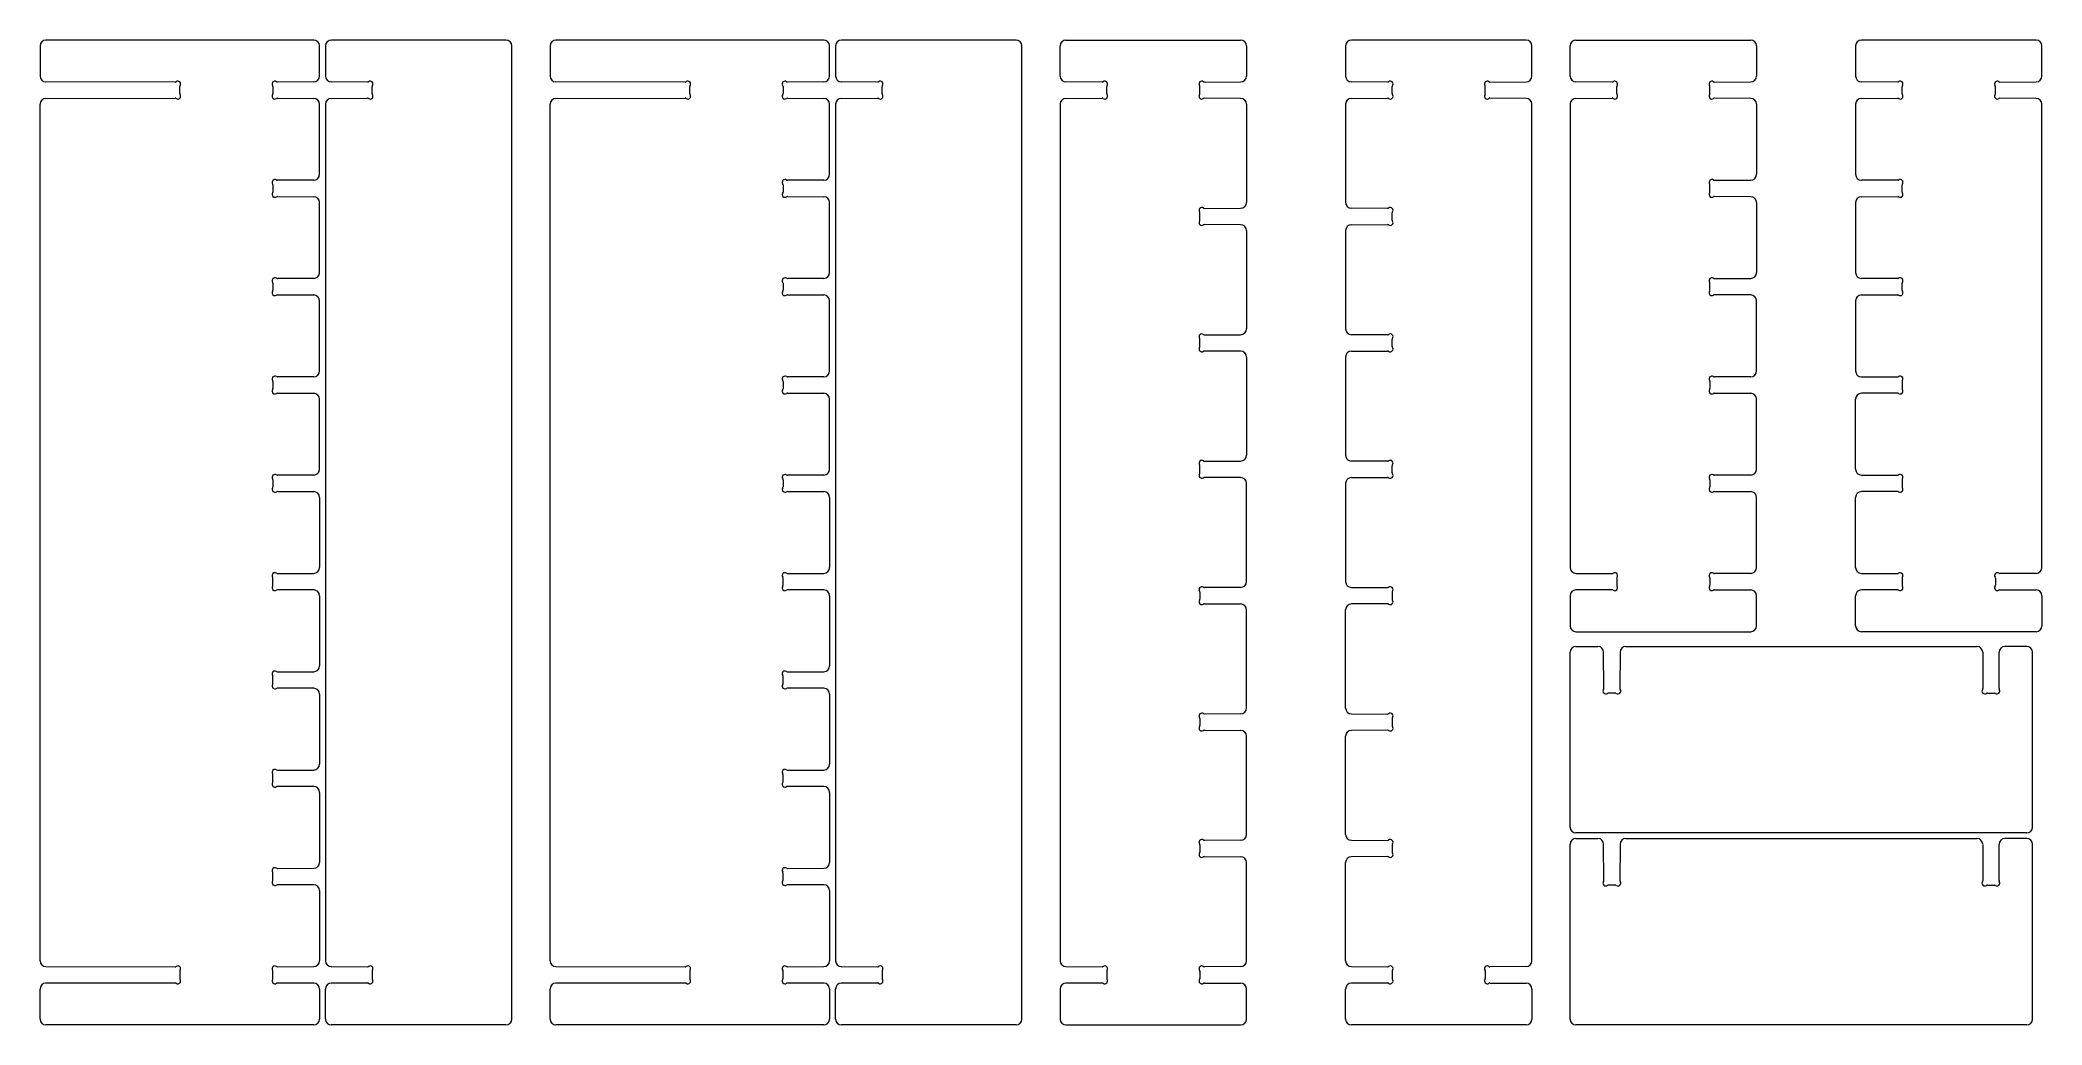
# Model space of a CAD drawing. Header units: millimetres. Extents: x 20 to 2420, y 20 to 1200.
import ezdxf

# ---------------------------------------------------------------- set-up
doc = ezdxf.new("R2010")
doc.units = ezdxf.units.MM

msp = doc.modelspace()

# ---------------------------------------------------------------- linework, layer by layer
at = {"color": 7, "linetype": 'Continuous', "lineweight": 15}
for p, q in [((348, 1200.3), (26.9, 1200.3)), ((578.6, 1200.3), (369.2, 1200.3)), ((959.6, 1200.3), (638.5, 1200.3)), ((1190.2, 1200.3), (980.8, 1200.3)), ((1250.1, 1200.3), (1459.5, 1200.3)), ((1801.8, 1200.3), (1592.4, 1200.3)), ((1861.6, 1200.3), (2071.1, 1200.3)), ((2413.4, 1200.3), (2203.9, 1200.3)), ((19.9, 1193.3), (19.9, 1157.2)), ((355, 1157.2), (355, 1193.3)), ((362.2, 1193.3), (362.2, 1157.2)), ((585.6, 26.8), (585.6, 1193.3)), ((631.5, 1193.3), (631.5, 1157.2)), ((966.6, 1157.2), (966.6, 1193.3)), ((973.8, 1193.3), (973.8, 1157.2)), ((1197.2, 26.8), (1197.2, 1193.3)), ((1243.1, 1157.2), (1243.1, 1193.3)), ((1466.5, 1193.3), (1466.5, 1157.2)), ((1585.4, 1193.3), (1585.4, 1157.2)), ((1808.8, 1157.2), (1808.8, 1193.3)), ((1854.6, 1157.2), (1854.6, 1193.3)), ((2078.1, 1193.3), (2078.1, 1157.2)), ((2196.9, 1193.3), (2196.9, 1157.2)), ((2420.4, 1157.2), (2420.4, 1193.3)), ((182, 1150), (26.9, 1150.2)), ((26.9, 1130.4), (182, 1130.6)), ((187.5, 1136.1), (187.5, 1144.6)), ((299.2, 1144.6), (299.2, 1136.1)), ((348.1, 1150.2), (304.6, 1150)), ((304.6, 1130.6), (348.1, 1130.4)), ((412.6, 1150), (369.2, 1150.2)), ((369.2, 1130.4), (412.6, 1130.6)), ((418, 1136.1), (418, 1144.6)), ((793.6, 1150), (638.5, 1150.2)), ((638.5, 1130.4), (793.6, 1130.6)), ((799, 1136.1), (799, 1144.6)), ((910.8, 1144.6), (910.8, 1136.1)), ((959.7, 1150.2), (916.2, 1150)), ((916.2, 1130.6), (959.7, 1130.4)), ((1024.2, 1150), (980.7, 1150.2)), ((980.7, 1130.4), (1024.2, 1130.6)), ((1029.6, 1136.1), (1029.6, 1144.6)), ((1293.5, 1150), (1250, 1150.2)), ((1250, 1130.4), (1293.5, 1130.6)), ((1298.9, 1136.1), (1298.9, 1144.6)), ((1410.6, 1136.1), (1410.6, 1144.6)), ((1416, 1150), (1459.5, 1150.2)), ((1459.5, 1130.4), (1416, 1130.6)), ((1635.8, 1150), (1592.3, 1150.2)), ((1592.3, 1130.4), (1635.8, 1130.6)), ((1641.2, 1136.1), (1641.2, 1144.6)), ((1752.9, 1136.1), (1752.9, 1144.6)), ((1758.3, 1150), (1801.8, 1150.2)), ((1801.8, 1130.4), (1758.3, 1130.6)), ((1905.1, 1150), (1861.6, 1150.2)), ((1861.6, 1130.4), (1905.1, 1130.6)), ((1910.5, 1136.1), (1910.5, 1144.6)), ((2022.2, 1136.1), (2022.2, 1144.6)), ((2027.6, 1150), (2071.1, 1150.2)), ((2071.1, 1130.4), (2027.6, 1130.6)), ((2247.4, 1150), (2203.9, 1150.2)), ((2203.9, 1130.4), (2247.4, 1130.6)), ((2252.8, 1136.1), (2252.8, 1144.6)), ((2364.5, 1136.1), (2364.5, 1144.6)), ((2369.9, 1150), (2413.4, 1150.2)), ((2413.4, 1130.4), (2369.9, 1130.6)), ((19.9, 96.7), (19.9, 1123.4)), ((355, 1039.4), (355, 1123.4)), ((362.2, 1123.4), (362.2, 96.7)), ((631.5, 96.7), (631.5, 1123.4)), ((966.6, 1039.4), (966.6, 1123.4)), ((973.8, 1123.4), (973.8, 96.7)), ((1243.1, 1123.4), (1243.1, 96.7)), ((1466.5, 1123.4), (1466.5, 1005.7)), ((1585.4, 1123.4), (1585.4, 1005.7)), ((1808.8, 96.7), (1808.8, 1123.4)), ((1854.6, 1123.4), (1854.6, 568.1)), ((2078.1, 1123.4), (2078.1, 1039.4)), ((2196.9, 1123.4), (2196.9, 1039.4)), ((2420.4, 568.1), (2420.4, 1123.4)), ((348.1, 1032.4), (304.6, 1032.2)), ((959.7, 1032.4), (916.2, 1032.2)), ((2027.6, 1032.2), (2071.1, 1032.4)), ((2247.4, 1032.2), (2203.9, 1032.4)), ((299.2, 1026.8), (299.2, 1018.2)), ((304.6, 1012.8), (348.1, 1012.6)), ((910.8, 1026.8), (910.8, 1018.2)), ((916.2, 1012.8), (959.7, 1012.6)), ((2022.2, 1018.2), (2022.2, 1026.8)), ((2071.1, 1012.6), (2027.6, 1012.8)), ((2203.9, 1012.6), (2247.4, 1012.8)), ((2252.8, 1018.2), (2252.8, 1026.8)), ((355, 921.6), (355, 1005.6)), ((966.6, 921.6), (966.6, 1005.6)), ((1410.6, 984.6), (1410.6, 993.1)), ((1416, 998.5), (1459.5, 998.7)), ((1635.8, 998.5), (1592.3, 998.7)), ((1641.2, 984.6), (1641.2, 993.1)), ((2078.1, 1005.6), (2078.1, 921.6)), ((2196.9, 1005.6), (2196.9, 921.6)), ((1459.5, 978.9), (1416, 979.1)), ((1466.5, 971.9), (1466.5, 854.2)), ((1585.4, 971.9), (1585.4, 854.2)), ((1592.3, 978.9), (1635.8, 979.1)), ((348.1, 914.6), (304.6, 914.4)), ((959.7, 914.6), (916.2, 914.4)), ((2027.6, 914.4), (2071.1, 914.6)), ((2247.4, 914.4), (2203.9, 914.6)), ((299.2, 908.9), (299.2, 900.4)), ((304.6, 894.9), (348.1, 894.8)), ((910.8, 908.9), (910.8, 900.4)), ((916.2, 894.9), (959.7, 894.8)), ((2022.2, 900.4), (2022.2, 908.9)), ((2071.1, 894.8), (2027.6, 894.9)), ((2203.9, 894.8), (2247.4, 894.9)), ((2252.8, 900.4), (2252.8, 908.9)), ((355, 803.7), (355, 887.8)), ((966.6, 803.7), (966.6, 887.8)), ((2078.1, 803.7), (2078.1, 887.8)), ((2196.9, 887.8), (2196.9, 803.7)), ((1410.6, 833.1), (1410.6, 841.6)), ((1416, 847), (1459.5, 847.2)), ((1635.8, 847), (1592.3, 847.2)), ((1641.2, 833.1), (1641.2, 841.6)), ((1459.5, 827.4), (1416, 827.6)), ((1466.5, 820.4), (1466.5, 702.7)), ((1585.4, 820.4), (1585.4, 702.7)), ((1592.3, 827.4), (1635.8, 827.6)), ((348.1, 796.7), (304.6, 796.5)), ((959.7, 796.7), (916.2, 796.5)), ((2071.1, 796.7), (2027.6, 796.5)), ((2203.9, 796.7), (2247.4, 796.5)), ((299.2, 791.1), (299.2, 782.6)), ((304.6, 777.1), (348.1, 776.9)), ((355, 685.9), (355, 769.9)), ((910.8, 791.1), (910.8, 782.6)), ((916.2, 777.1), (959.7, 776.9)), ((966.6, 685.9), (966.6, 769.9)), ((2022.2, 791.1), (2022.2, 782.6)), ((2027.6, 777.1), (2071.1, 776.9)), ((2078.1, 685.9), (2078.1, 769.9)), ((2196.9, 685.9), (2196.9, 769.9)), ((2247.4, 777.1), (2203.9, 776.9)), ((2252.8, 791.1), (2252.8, 782.6)), ((299.2, 673.3), (299.2, 664.7)), ((348.1, 678.9), (304.6, 678.7)), ((910.8, 673.3), (910.8, 664.7)), ((959.7, 678.9), (916.2, 678.7)), ((1410.6, 681.6), (1410.6, 690.1)), ((1416, 695.5), (1459.5, 695.7)), ((1459.5, 675.9), (1416, 676.1)), ((1635.8, 695.5), (1592.3, 695.7)), ((1592.3, 675.9), (1635.8, 676.1)), ((1641.2, 681.6), (1641.2, 690.1)), ((2022.2, 673.3), (2022.2, 664.7)), ((2071.1, 678.9), (2027.6, 678.7)), ((2203.9, 678.9), (2247.4, 678.7)), ((2252.8, 673.3), (2252.8, 664.7)), ((304.6, 659.3), (348.1, 659.1)), ((355, 652.1), (355, 568.1)), ((916.2, 659.3), (959.7, 659.1)), ((966.6, 652.1), (966.6, 568.1)), ((1466.5, 551.2), (1466.5, 668.9)), ((1585.4, 668.9), (1585.4, 551.2)), ((2027.6, 659.3), (2071.1, 659.1)), ((2078.1, 568.1), (2078.1, 652.1)), ((2196.9, 568.1), (2196.9, 652.1)), ((2247.4, 659.3), (2203.9, 659.1)), ((299.2, 546.9), (299.2, 555.4)), ((304.6, 560.9), (348.1, 561.1)), ((910.8, 546.9), (910.8, 555.4)), ((916.2, 560.9), (959.7, 561.1)), ((1861.6, 561.1), (1905.1, 560.9)), ((1910.5, 555.4), (1910.5, 546.9)), ((2022.2, 555.4), (2022.2, 546.9)), ((2071.1, 561.1), (2027.6, 560.9)), ((2203.9, 561.1), (2247.4, 560.9)), ((2252.8, 555.4), (2252.8, 546.9)), ((2364.5, 555.4), (2364.5, 546.9)), ((2413.4, 561.1), (2369.9, 560.9)), ((348.1, 541.3), (304.6, 541.4)), ((355, 534.3), (355, 450.2)), ((959.7, 541.3), (916.2, 541.4)), ((966.6, 534.3), (966.6, 450.2)), ((1410.6, 538.6), (1410.6, 530.1)), ((1459.5, 544.2), (1416, 544)), ((1592.3, 544.2), (1635.8, 544)), ((1641.2, 538.6), (1641.2, 530.1)), ((1854.6, 534.3), (1854.6, 498.2)), ((1905.1, 541.4), (1861.6, 541.3)), ((2027.6, 541.4), (2071.1, 541.3)), ((2078.1, 498.2), (2078.1, 534.3)), ((2196.9, 498.2), (2196.9, 534.3)), ((2247.4, 541.4), (2203.9, 541.3)), ((2369.9, 541.4), (2413.4, 541.3)), ((2420.4, 534.3), (2420.4, 498.2)), ((1416, 524.6), (1459.5, 524.4)), ((1466.5, 399.7), (1466.5, 517.4)), ((1585.4, 399.7), (1585.4, 517.4)), ((1635.8, 524.6), (1592.3, 524.4)), ((1861.6, 491.2), (2071.1, 491.2)), ((2413.4, 491.2), (2203.9, 491.2)), ((1854.6, 257), (1854.6, 466.5)), ((1861.6, 473.5), (1887.8, 473.5)), ((1894.9, 423), (1894.8, 466.5)), ((1914.5, 466.5), (1914.4, 423)), ((1921.5, 473.5), (2342.3, 473.5)), ((2349.3, 466.5), (2349.4, 423)), ((2368.9, 423), (2369, 466.5)), ((2402.1, 473.5), (2376, 473.5)), ((2409.1, 257), (2409.1, 466.5)), ((299.2, 429.1), (299.2, 437.6)), ((304.6, 443), (348.1, 443.2)), ((910.8, 429.1), (910.8, 437.6)), ((916.2, 443), (959.7, 443.2)), ((348.1, 423.4), (304.6, 423.6)), ((355, 416.4), (355, 332.4)), ((959.7, 423.4), (916.2, 423.6)), ((966.6, 416.4), (966.6, 332.4)), ((1908.9, 417.6), (1900.4, 417.6)), ((2354.9, 417.6), (2363.4, 417.6)), ((1410.6, 387.1), (1410.6, 378.6)), ((1459.5, 392.7), (1416, 392.5)), ((1592.3, 392.7), (1635.8, 392.5)), ((1641.2, 387.1), (1641.2, 378.6)), ((1416, 373.1), (1459.5, 372.9)), ((1466.5, 248.2), (1466.5, 365.9)), ((1585.4, 248.2), (1585.4, 365.9)), ((1635.8, 373.1), (1592.3, 372.9)), ((299.2, 311.2), (299.2, 319.8)), ((304.6, 325.2), (348.1, 325.4)), ((910.8, 311.2), (910.8, 319.8)), ((916.2, 325.2), (959.7, 325.4)), ((348.1, 305.6), (304.6, 305.8)), ((355, 298.6), (355, 214.6)), ((959.7, 305.6), (916.2, 305.8)), ((966.6, 298.6), (966.6, 214.6)), ((1459.5, 241.2), (1416, 241)), ((1592.3, 241.2), (1635.8, 241)), ((2402.1, 250), (1861.6, 250)), ((1861.6, 243.3), (1887.8, 243.3)), ((1921.5, 243.3), (2342.3, 243.3)), ((2402.1, 243.3), (2376, 243.3)), ((1410.6, 235.6), (1410.6, 227.1)), ((1416, 221.6), (1459.5, 221.4)), ((1635.8, 221.6), (1592.3, 221.4)), ((1641.2, 235.6), (1641.2, 227.1)), ((1854.6, 26.8), (1854.6, 236.3)), ((1894.9, 192.8), (1894.8, 236.3)), ((1914.5, 236.3), (1914.4, 192.8)), ((2349.3, 236.3), (2349.4, 192.8)), ((2368.9, 192.8), (2369, 236.3)), ((2409.1, 26.8), (2409.1, 236.3)), ((299.2, 193.4), (299.2, 201.9)), ((304.6, 207.4), (348.1, 207.6)), ((910.8, 193.4), (910.8, 201.9)), ((916.2, 207.4), (959.7, 207.6)), ((1466.5, 96.7), (1466.5, 214.4)), ((1585.4, 96.7), (1585.4, 214.4)), ((348.1, 187.8), (304.6, 187.9)), ((355, 180.8), (355, 96.7)), ((959.7, 187.8), (916.2, 187.9)), ((966.6, 180.8), (966.6, 96.7)), ((1908.9, 187.4), (1900.4, 187.4)), ((2354.9, 187.4), (2363.4, 187.4)), ((26.9, 89.7), (182, 89.5)), ((187.5, 84.1), (187.5, 75.6)), ((299.2, 75.6), (299.2, 84.1)), ((304.6, 89.5), (348.1, 89.7)), ((369.2, 89.7), (412.6, 89.5)), ((418, 84.1), (418, 75.6)), ((638.5, 89.7), (793.6, 89.5)), ((799, 84.1), (799, 75.6)), ((910.8, 75.6), (910.8, 84.1)), ((916.2, 89.5), (959.7, 89.7)), ((980.7, 89.7), (1024.2, 89.5)), ((1029.6, 84.1), (1029.6, 75.6)), ((1250, 89.7), (1293.5, 89.5)), ((1298.9, 84.1), (1298.9, 75.6)), ((1410.6, 84.1), (1410.6, 75.6)), ((1459.5, 89.7), (1416, 89.5)), ((1592.3, 89.7), (1635.8, 89.5)), ((1641.2, 84.1), (1641.2, 75.6)), ((1752.9, 84.1), (1752.9, 75.6)), ((1801.8, 89.7), (1758.3, 89.5)), ((19.9, 26.8), (19.9, 62.9)), ((182, 70.1), (26.9, 69.9)), ((348.1, 69.9), (304.6, 70.1)), ((355, 62.9), (355, 26.8)), ((362.2, 26.8), (362.2, 62.9)), ((412.6, 70.1), (369.2, 69.9)), ((631.5, 26.8), (631.5, 62.9)), ((793.6, 70.1), (638.5, 69.9)), ((959.7, 69.9), (916.2, 70.1)), ((966.6, 62.9), (966.6, 26.8)), ((973.8, 26.8), (973.8, 62.9)), ((1024.2, 70.1), (980.7, 69.9)), ((1243.1, 62.9), (1243.1, 26.8)), ((1293.5, 70.1), (1250, 69.9)), ((1416, 70.1), (1459.5, 69.9)), ((1466.5, 26.8), (1466.5, 62.9)), ((1585.4, 26.8), (1585.4, 62.9)), ((1635.8, 70.1), (1592.3, 69.9)), ((1758.3, 70.1), (1801.8, 69.9)), ((1808.8, 62.9), (1808.8, 26.8)), ((348, 19.8), (26.9, 19.8)), ((578.6, 19.8), (369.2, 19.8)), ((959.6, 19.8), (638.5, 19.8)), ((1190.2, 19.8), (980.8, 19.8)), ((1250.1, 19.8), (1459.5, 19.8)), ((1801.8, 19.8), (1592.4, 19.8)), ((2402.1, 19.8), (1861.6, 19.8))]:
    msp.add_line(p, q, dxfattribs=at)
for centre, radius, start, end in [((26.9, 1193.3), 7, 90, 180), ((348, 1193.3), 7, 0, 90), ((369.2, 1193.3), 7, 90, 180), ((578.6, 1193.3), 7, 0, 90), ((638.5, 1193.3), 7, 90, 180), ((959.6, 1193.3), 7, 0, 90), ((980.8, 1193.3), 7, 90, 180), ((1190.2, 1193.3), 7, 0, 90), ((1250.1, 1193.3), 7, 90, 180), ((1459.5, 1193.3), 7, 0, 90), ((1592.4, 1193.3), 7, 90, 180), ((1801.8, 1193.3), 7, 0, 90), ((1861.6, 1193.3), 7, 90, 180), ((2071.1, 1193.3), 7, 0, 90), ((2203.9, 1193.3), 7, 90, 180), ((2413.4, 1193.3), 7, 0, 90), ((26.9, 1157.2), 7, 180, 269.9214), ((348, 1157.2), 7, 270.2359, 0), ((369.2, 1157.2), 7, 180, 269.7641), ((638.5, 1157.2), 7, 180, 269.9214), ((959.6, 1157.2), 7, 270.2359, 0), ((980.8, 1157.2), 7, 180, 269.7641), ((1250.1, 1157.2), 7, 180, 269.7641), ((1459.5, 1157.2), 7, 270.2359, 0), ((1592.4, 1157.2), 7, 180, 269.7641), ((1801.8, 1157.2), 7, 270.2359, 0), ((1861.6, 1157.2), 7, 180, 269.7641), ((2071.1, 1157.2), 7, 270.2359, 0), ((2203.9, 1157.2), 7, 180, 269.7641), ((2413.4, 1157.2), 7, 270.2359, 0), ((26.9, 1123.4), 7, 90.0786, 180), ((182.1, 1151.9), 1.91, 269.9214, 305.4325), ((182.1, 1128.7), 1.9, 54.5675, 90.0786), ((185.1, 1147.7), 3.35, 324.428, 125.4325), ((185.1, 1133), 3.35, 234.5675, 35.572), ((189.4, 1144.6), 1.91, 144.428, 180), ((189.4, 1136.1), 1.91, 180, 215.572), ((301.5, 1147.7), 3.35, 54.8467, 215.572), ((301.5, 1133), 3.35, 144.428, 305.1533), ((297.3, 1144.6), 1.9, 0, 35.572), ((297.3, 1136.1), 1.9, 324.428, 0), ((304.6, 1152), 1.91, 234.8467, 270.2359), ((304.6, 1128.7), 1.91, 89.7641, 125.1533), ((348, 1123.4), 7, 0, 89.7641), ((369.2, 1123.4), 7, 90.2359, 180), ((412.7, 1152), 1.91, 269.7641, 305.1533), ((412.7, 1128.7), 1.91, 54.8467, 90.2359), ((415.7, 1147.7), 3.35, 324.428, 125.1533), ((415.7, 1133), 3.35, 234.8467, 35.572), ((420, 1144.6), 1.9, 144.428, 180), ((420, 1136.1), 1.91, 180, 215.572), ((638.5, 1123.4), 7, 90.0786, 180), ((793.6, 1151.9), 1.91, 269.9214, 305.4325), ((793.6, 1128.7), 1.9, 54.5675, 90.0786), ((796.7, 1147.7), 3.35, 324.428, 125.4325), ((796.7, 1133), 3.35, 234.5675, 35.572), ((801, 1144.6), 1.9, 144.428, 180), ((801, 1136.1), 1.9, 180, 215.572), ((913.1, 1147.7), 3.35, 54.8467, 215.572), ((913.1, 1133), 3.35, 144.428, 305.1533), ((908.9, 1144.6), 1.9, 0, 35.572), ((908.9, 1136.1), 1.9, 324.428, 0), ((916.2, 1152), 1.91, 234.8467, 270.2359), ((916.2, 1128.7), 1.91, 89.7641, 125.1533), ((959.6, 1123.4), 7, 0, 89.7641), ((980.8, 1123.4), 7, 90.2359, 180), ((1024.2, 1152), 1.91, 269.7641, 305.1533), ((1024.2, 1128.7), 1.91, 54.8467, 90.2359), ((1027.3, 1147.7), 3.35, 324.428, 125.1533), ((1027.3, 1133), 3.35, 234.8467, 35.572), ((1031.5, 1144.6), 1.91, 144.428, 180), ((1031.5, 1136.1), 1.91, 180, 215.572), ((1250.1, 1123.4), 7, 90.2359, 180), ((1293.5, 1152), 1.91, 269.7641, 305.1533), ((1293.5, 1128.7), 1.91, 54.8467, 90.2359), ((1296.6, 1147.7), 3.35, 324.428, 125.1533), ((1296.6, 1133), 3.35, 234.8467, 35.572), ((1300.8, 1144.6), 1.91, 144.428, 180), ((1300.8, 1136.1), 1.91, 180, 215.572), ((1413, 1147.7), 3.35, 54.8467, 215.572), ((1413, 1133), 3.35, 144.428, 305.1533), ((1408.7, 1144.6), 1.91, 0, 35.572), ((1408.7, 1136.1), 1.91, 324.428, 0), ((1416, 1152), 1.91, 234.8467, 270.2359), ((1416, 1128.7), 1.91, 89.7641, 125.1533), ((1459.5, 1123.4), 7, 0, 89.7641), ((1592.4, 1123.4), 7, 90.2359, 180), ((1635.8, 1152), 1.91, 269.7641, 305.1533), ((1635.8, 1128.7), 1.91, 54.8467, 90.2359), ((1638.9, 1147.7), 3.35, 324.428, 125.1533), ((1638.9, 1133), 3.35, 234.8467, 35.572), ((1643.1, 1144.6), 1.91, 144.428, 180), ((1643.1, 1136.1), 1.91, 180, 215.572), ((1755.3, 1147.7), 3.35, 54.8467, 215.572), ((1755.3, 1133), 3.35, 144.428, 305.1533), ((1751, 1144.6), 1.91, 0, 35.572), ((1751, 1136.1), 1.91, 324.428, 0), ((1758.3, 1152), 1.91, 234.8467, 270.2359), ((1758.3, 1128.7), 1.91, 89.7641, 125.1533), ((1801.8, 1123.4), 7, 0, 89.7641), ((1861.6, 1123.4), 7, 90.2359, 180), ((1905.1, 1152), 1.9, 269.7641, 305.1533), ((1905.1, 1128.7), 1.91, 54.8467, 90.2359), ((1908.1, 1147.7), 3.35, 324.428, 125.1533), ((1908.1, 1133), 3.35, 234.8467, 35.572), ((1912.4, 1144.6), 1.91, 144.428, 180), ((1912.4, 1136.1), 1.91, 180, 215.572), ((2024.6, 1147.7), 3.35, 54.8467, 215.572), ((2024.6, 1133), 3.35, 144.428, 305.1533), ((2020.3, 1144.6), 1.9, 0, 35.572), ((2020.3, 1136.1), 1.9, 324.428, 0), ((2027.6, 1152), 1.91, 234.8467, 270.2359), ((2027.6, 1128.7), 1.91, 89.7641, 125.1533), ((2071.1, 1123.4), 7, 0, 89.7641), ((2203.9, 1123.4), 7, 90.2359, 180), ((2247.4, 1152), 1.91, 269.7641, 305.1533), ((2247.4, 1128.7), 1.91, 54.8467, 90.2359), ((2250.4, 1147.7), 3.35, 324.428, 125.1533), ((2250.4, 1133), 3.34, 234.8467, 35.572), ((2254.7, 1144.6), 1.9, 144.428, 180), ((2254.7, 1136.1), 1.9, 180, 215.572), ((2366.9, 1147.7), 3.35, 54.8467, 215.572), ((2366.9, 1133), 3.35, 144.428, 305.1533), ((2362.6, 1144.6), 1.91, 0, 35.572), ((2362.6, 1136.1), 1.91, 324.428, 0), ((2369.9, 1152), 1.91, 234.8467, 270.2359), ((2369.9, 1128.7), 1.9, 89.7641, 125.1533), ((2413.4, 1123.4), 7, 0, 89.7641), ((301.5, 1029.8), 3.35, 54.8467, 215.572), ((304.6, 1034.1), 1.9, 234.8467, 270.2359), ((348, 1039.4), 7, 270.2359, 0), ((913.1, 1029.8), 3.35, 54.8467, 215.572), ((916.2, 1034.1), 1.9, 234.8467, 270.2359), ((959.6, 1039.4), 7, 270.2359, 0), ((2024.6, 1029.8), 3.34, 54.8467, 215.572), ((2027.6, 1034.1), 1.91, 234.8467, 270.2359), ((2071.1, 1039.4), 7, 270.2359, 0), ((2203.9, 1039.4), 7, 180, 269.7641), ((2247.4, 1034.1), 1.91, 269.7641, 305.1533), ((2250.4, 1029.8), 3.34, 324.428, 125.1533), ((301.5, 1015.2), 3.35, 144.428, 305.1533), ((297.3, 1026.8), 1.9, 0, 35.572), ((297.3, 1018.2), 1.9, 324.428, 0), ((304.6, 1010.9), 1.91, 89.7641, 125.1533), ((348, 1005.6), 7, 0, 89.7641), ((913.1, 1015.2), 3.35, 144.428, 305.1533), ((908.9, 1026.8), 1.9, 0, 35.572), ((908.9, 1018.2), 1.9, 324.428, 0), ((916.2, 1010.9), 1.91, 89.7641, 125.1533), ((959.6, 1005.6), 7, 0, 89.7641), ((2024.6, 1015.2), 3.35, 144.428, 305.1533), ((2020.3, 1026.8), 1.91, 0, 35.572), ((2020.3, 1018.2), 1.9, 324.428, 0), ((2027.6, 1010.9), 1.91, 89.7641, 125.1533), ((2071.1, 1005.6), 7, 0, 89.7641), ((2203.9, 1005.6), 7, 90.2359, 180), ((2247.4, 1010.9), 1.91, 54.8467, 90.2359), ((2250.4, 1015.2), 3.34, 234.8467, 35.572), ((2254.7, 1026.8), 1.9, 144.428, 180), ((2254.7, 1018.2), 1.9, 180, 215.572), ((1413, 996.2), 3.35, 54.8467, 215.572), ((1408.7, 993.1), 1.91, 0, 35.572), ((1408.7, 984.6), 1.91, 324.428, 0), ((1416, 1000.5), 1.9, 234.8467, 270.2359), ((1459.5, 1005.7), 7, 270.2359, 0), ((1592.4, 1005.7), 7, 180, 269.7641), ((1635.8, 1000.5), 1.9, 269.7641, 305.1533), ((1638.9, 996.2), 3.35, 324.428, 125.1533), ((1643.1, 993.1), 1.91, 144.428, 180), ((1643.1, 984.6), 1.91, 180, 215.572), ((1413, 981.5), 3.34, 144.428, 305.1533), ((1416, 977.2), 1.91, 89.7641, 125.1533), ((1459.5, 971.9), 7, 0, 89.7641), ((1592.4, 971.9), 7, 90.2359, 180), ((1635.8, 977.2), 1.91, 54.8467, 90.2359), ((1638.9, 981.5), 3.34, 234.8467, 35.572), ((301.5, 912), 3.35, 54.8467, 215.572), ((304.6, 916.3), 1.91, 234.8467, 270.2359), ((348, 921.6), 7, 270.2359, 0), ((913.1, 912), 3.35, 54.8467, 215.572), ((916.2, 916.3), 1.91, 234.8467, 270.2359), ((959.6, 921.6), 7, 270.2359, 0), ((2024.6, 912), 3.35, 54.8467, 215.572), ((2027.6, 916.3), 1.91, 234.8467, 270.2359), ((2071.1, 921.6), 7, 270.2359, 0), ((2203.9, 921.6), 7, 180, 269.7641), ((2247.4, 916.3), 1.91, 269.7641, 305.1533), ((2250.4, 912), 3.34, 324.428, 125.1533), ((301.5, 897.3), 3.34, 144.428, 305.1533), ((297.3, 908.9), 1.9, 0, 35.572), ((297.3, 900.4), 1.9, 324.428, 0), ((304.6, 893), 1.91, 89.7641, 125.1533), ((348, 887.8), 7, 0, 89.7641), ((913.1, 897.3), 3.34, 144.428, 305.1533), ((908.9, 908.9), 1.9, 0, 35.572), ((908.9, 900.4), 1.9, 324.428, 0), ((916.2, 893), 1.91, 89.7641, 125.1533), ((959.6, 887.8), 7, 0, 89.7641), ((2024.6, 897.3), 3.34, 144.428, 305.1533), ((2020.3, 908.9), 1.9, 0, 35.572), ((2020.3, 900.4), 1.9, 324.428, 0), ((2027.6, 893), 1.91, 89.7641, 125.1533), ((2071.1, 887.8), 7, 0, 89.7641), ((2203.9, 887.8), 7, 90.2359, 180), ((2247.4, 893), 1.91, 54.8467, 90.2359), ((2250.4, 897.3), 3.34, 234.8467, 35.572), ((2254.7, 908.9), 1.9, 144.428, 180), ((2254.7, 900.4), 1.9, 180, 215.572), ((1413, 844.7), 3.35, 54.8467, 215.572), ((1408.7, 841.6), 1.91, 0, 35.572), ((1416, 849), 1.91, 234.8467, 270.2359), ((1459.5, 854.2), 7, 270.2359, 0), ((1592.4, 854.2), 7, 180, 269.7641), ((1635.8, 849), 1.91, 269.7641, 305.1533), ((1638.9, 844.7), 3.35, 324.428, 125.1533), ((1643.1, 841.6), 1.91, 144.428, 180), ((1413, 830), 3.34, 144.428, 305.1533), ((1408.7, 833.1), 1.91, 324.428, 0), ((1416, 825.7), 1.91, 89.7641, 125.1533), ((1459.5, 820.4), 7, 0, 89.7641), ((1592.4, 820.4), 7, 90.2359, 180), ((1635.8, 825.7), 1.91, 54.8467, 90.2359), ((1638.9, 830), 3.34, 234.8467, 35.572), ((1643.1, 833.1), 1.91, 180, 215.572), ((301.5, 794.2), 3.34, 54.8467, 215.572), ((297.3, 791.1), 1.9, 0, 35.572), ((304.6, 798.5), 1.91, 234.8467, 270.2359), ((348, 803.7), 7, 270.2359, 0), ((913.1, 794.2), 3.34, 54.8467, 215.572), ((908.9, 791.1), 1.9, 0, 35.572), ((916.2, 798.5), 1.91, 234.8467, 270.2359), ((959.6, 803.7), 7, 270.2359, 0), ((2024.6, 794.2), 3.35, 54.8467, 215.572), ((2020.3, 791.1), 1.9, 0, 35.572), ((2027.6, 798.5), 1.91, 234.8467, 270.2359), ((2071.1, 803.7), 7, 270.2359, 0), ((2203.9, 803.7), 7, 180, 269.7641), ((2247.4, 798.5), 1.91, 269.7641, 305.1533), ((2250.4, 794.2), 3.34, 324.428, 125.1533), ((2254.7, 791.1), 1.9, 144.428, 180), ((301.5, 779.5), 3.35, 144.428, 305.1533), ((297.3, 782.6), 1.9, 324.428, 0), ((304.6, 775.2), 1.91, 89.7641, 125.1533), ((348, 769.9), 7, 0, 89.7641), ((913.1, 779.5), 3.35, 144.428, 305.1533), ((908.9, 782.6), 1.9, 324.428, 0), ((916.2, 775.2), 1.91, 89.7641, 125.1533), ((959.6, 769.9), 7, 0, 89.7641), ((2024.6, 779.5), 3.34, 144.428, 305.1533), ((2020.3, 782.6), 1.9, 324.428, 0), ((2027.6, 775.2), 1.91, 89.7641, 125.1533), ((2071.1, 769.9), 7, 0, 89.7641), ((2203.9, 769.9), 7, 90.2359, 180), ((2247.4, 775.2), 1.91, 54.8467, 90.2359), ((2250.4, 779.5), 3.34, 234.8467, 35.572), ((2254.7, 782.6), 1.9, 180, 215.572), ((1413, 693.2), 3.34, 54.8467, 215.572), ((1459.5, 702.7), 7, 270.2359, 0), ((1592.4, 702.7), 7, 180, 269.7641), ((1638.9, 693.2), 3.34, 324.428, 125.1533), ((301.5, 676.3), 3.35, 54.8467, 215.572), ((297.3, 673.3), 1.9, 0, 35.572), ((304.6, 680.6), 1.9, 234.8467, 270.2359), ((348, 685.9), 7, 270.2359, 0), ((913.1, 676.3), 3.35, 54.8467, 215.572), ((908.9, 673.3), 1.9, 0, 35.572), ((916.2, 680.6), 1.9, 234.8467, 270.2359), ((959.6, 685.9), 7, 270.2359, 0), ((1413, 678.5), 3.35, 144.428, 305.1533), ((1408.7, 690.1), 1.91, 0, 35.572), ((1408.7, 681.6), 1.91, 324.428, 0), ((1416, 697.5), 1.91, 234.8467, 270.2359), ((1416, 674.2), 1.91, 89.7641, 125.1533), ((1459.5, 668.9), 7, 0, 89.7641), ((1592.4, 668.9), 7, 90.2359, 180), ((1635.8, 697.5), 1.91, 269.7641, 305.1533), ((1635.8, 674.2), 1.91, 54.8467, 90.2359), ((1638.9, 678.5), 3.35, 234.8467, 35.572), ((1643.1, 690.1), 1.91, 144.428, 180), ((1643.1, 681.6), 1.91, 180, 215.572), ((2024.6, 676.3), 3.34, 54.8467, 215.572), ((2020.3, 673.3), 1.9, 0, 35.572), ((2027.6, 680.6), 1.91, 234.8467, 270.2359), ((2071.1, 685.9), 7, 270.2359, 0), ((2203.9, 685.9), 7, 180, 269.7641), ((2247.4, 680.6), 1.91, 269.7641, 305.1533), ((2250.4, 676.3), 3.34, 324.428, 125.1533), ((2254.7, 673.3), 1.9, 144.428, 180), ((301.5, 661.7), 3.35, 144.428, 305.1533), ((297.3, 664.7), 1.9, 324.428, 0), ((304.6, 657.4), 1.91, 89.7641, 125.1533), ((348, 652.1), 7, 0, 89.7641), ((913.1, 661.7), 3.35, 144.428, 305.1533), ((908.9, 664.7), 1.9, 324.428, 0), ((916.2, 657.4), 1.91, 89.7641, 125.1533), ((959.6, 652.1), 7, 0, 89.7641), ((2024.6, 661.7), 3.35, 144.428, 305.1533), ((2020.3, 664.7), 1.9, 324.428, 0), ((2027.6, 657.4), 1.91, 89.7641, 125.1533), ((2071.1, 652.1), 7, 0, 89.7641), ((2203.9, 652.1), 7, 90.2359, 180), ((2247.4, 657.4), 1.91, 54.8467, 90.2359), ((2250.4, 661.7), 3.34, 234.8467, 35.572), ((2254.7, 664.7), 1.9, 180, 215.572), ((301.5, 558.5), 3.35, 54.8467, 215.572), ((297.3, 555.4), 1.9, 0, 35.572), ((304.6, 562.8), 1.91, 234.8467, 270.2359), ((348, 568.1), 7, 270.2359, 0), ((913.1, 558.5), 3.35, 54.8467, 215.572), ((908.9, 555.4), 1.9, 0, 35.572), ((916.2, 562.8), 1.91, 234.8467, 270.2359), ((959.6, 568.1), 7, 270.2359, 0), ((1861.6, 568.1), 7, 180, 269.7641), ((1905.1, 562.8), 1.91, 269.7641, 305.1533), ((1908.1, 558.5), 3.35, 324.428, 125.1533), ((1912.4, 555.4), 1.91, 144.428, 180), ((2024.6, 558.5), 3.35, 54.8467, 215.572), ((2020.3, 555.4), 1.9, 0, 35.572), ((2027.6, 562.8), 1.91, 234.8467, 270.2359), ((2071.1, 568.1), 7, 270.2359, 0), ((2203.9, 568.1), 7, 180, 269.7641), ((2247.4, 562.8), 1.91, 269.7641, 305.1533), ((2250.4, 558.5), 3.34, 324.428, 125.1533), ((2254.7, 555.4), 1.9, 144.428, 180), ((2366.9, 558.5), 3.35, 54.8467, 215.572), ((2362.6, 555.4), 1.91, 0, 35.572), ((2369.9, 562.8), 1.91, 234.8467, 270.2359), ((2413.4, 568.1), 7, 270.2359, 0), ((301.5, 543.8), 3.35, 144.428, 305.1533), ((297.3, 546.9), 1.9, 324.428, 0), ((304.6, 539.5), 1.91, 89.7641, 125.1533), ((348, 534.3), 7, 0, 89.7641), ((913.1, 543.8), 3.35, 144.428, 305.1533), ((908.9, 546.9), 1.9, 324.428, 0), ((916.2, 539.5), 1.91, 89.7641, 125.1533), ((959.6, 534.3), 7, 0, 89.7641), ((1413, 541.7), 3.35, 54.8467, 215.572), ((1413, 527), 3.35, 144.428, 305.1533), ((1408.7, 538.6), 1.91, 0, 35.572), ((1408.7, 530.1), 1.91, 324.428, 0), ((1416, 546), 1.91, 234.8467, 270.2359), ((1459.5, 551.2), 7, 270.2359, 0), ((1592.4, 551.2), 7, 180, 269.7641), ((1635.8, 546), 1.91, 269.7641, 305.1533), ((1638.9, 541.7), 3.35, 324.428, 125.1533), ((1638.9, 527), 3.35, 234.8467, 35.572), ((1643.1, 538.6), 1.91, 144.428, 180), ((1643.1, 530.1), 1.91, 180, 215.572), ((1861.6, 534.3), 7, 90.2359, 180), ((1905.1, 539.5), 1.91, 54.8467, 90.2359), ((1908.1, 543.8), 3.35, 234.8467, 35.572), ((1912.4, 546.9), 1.91, 180, 215.572), ((2024.6, 543.8), 3.35, 144.428, 305.1533), ((2020.3, 546.9), 1.9, 324.428, 0), ((2027.6, 539.5), 1.91, 89.7641, 125.1533), ((2071.1, 534.3), 7, 0, 89.7641), ((2203.9, 534.3), 7, 90.2359, 180), ((2247.4, 539.5), 1.91, 54.8467, 90.2359), ((2250.4, 543.8), 3.34, 234.8467, 35.572), ((2254.7, 546.9), 1.9, 180, 215.572), ((2366.9, 543.8), 3.35, 144.428, 305.1533), ((2362.6, 546.9), 1.91, 324.428, 0), ((2369.9, 539.5), 1.91, 89.7641, 125.1533), ((2413.4, 534.3), 7, 0, 89.7641), ((1416, 522.7), 1.91, 89.7641, 125.1533), ((1459.5, 517.4), 7, 0, 89.7641), ((1592.4, 517.4), 7, 90.2359, 180), ((1635.8, 522.7), 1.91, 54.8467, 90.2359), ((1861.6, 498.2), 7, 180, 270), ((2071.1, 498.2), 7, 270, 0), ((2203.9, 498.2), 7, 180, 270), ((2413.4, 498.2), 7, 270, 0), ((1861.6, 466.5), 7, 90, 180), ((1887.8, 466.5), 7, 0.2359, 90), ((1921.5, 466.5), 7, 90, 179.7641), ((2342.3, 466.5), 7, 0.2359, 90), ((2376, 466.5), 7, 90, 179.7641), ((2402.1, 466.5), 7, 0, 90), ((301.5, 440.7), 3.35, 54.8467, 215.572), ((297.3, 437.6), 1.9, 0, 35.572), ((304.6, 445), 1.91, 234.8467, 270.2359), ((348, 450.2), 7, 270.2359, 0), ((913.1, 440.7), 3.35, 54.8467, 215.572), ((908.9, 437.6), 1.9, 0, 35.572), ((916.2, 445), 1.91, 234.8467, 270.2359), ((959.6, 450.2), 7, 270.2359, 0), ((301.5, 426), 3.35, 144.428, 305.1533), ((297.3, 429.1), 1.9, 324.428, 0), ((304.6, 421.7), 1.9, 89.7641, 125.1533), ((348, 416.4), 7, 0, 89.7641), ((913.1, 426), 3.35, 144.428, 305.1533), ((908.9, 429.1), 1.9, 324.428, 0), ((916.2, 421.7), 1.9, 89.7641, 125.1533), ((959.6, 416.4), 7, 0, 89.7641), ((1897.3, 420), 3.35, 144.8467, 305.572), ((1893, 423), 1.91, 324.8467, 0.2359), ((1900.4, 415.7), 1.91, 90, 125.572), ((1908.9, 415.7), 1.91, 54.428, 90), ((1912, 420), 3.35, 234.428, 35.1533), ((1916.3, 423), 1.9, 179.7641, 215.1533), ((2351.8, 420), 3.35, 144.8467, 305.572), ((2347.5, 423), 1.91, 324.8467, 0.2359), ((2354.9, 415.7), 1.91, 90, 125.572), ((2363.4, 415.7), 1.91, 54.428, 90), ((2366.5, 420), 3.35, 234.428, 35.1533), ((2370.8, 423), 1.9, 179.7641, 215.1533), ((1413, 390.2), 3.35, 54.8467, 215.572), ((1408.7, 387.1), 1.91, 0, 35.572), ((1416, 394.5), 1.91, 234.8467, 270.2359), ((1459.5, 399.7), 7, 270.2359, 0), ((1592.4, 399.7), 7, 180, 269.7641), ((1635.8, 394.5), 1.91, 269.7641, 305.1533), ((1638.9, 390.2), 3.34, 324.428, 125.1533), ((1643.1, 387.1), 1.91, 144.428, 180), ((1413, 375.5), 3.35, 144.428, 305.1533), ((1408.7, 378.6), 1.91, 324.428, 0), ((1416, 371.2), 1.91, 89.7641, 125.1533), ((1459.5, 365.9), 7, 0, 89.7641), ((1592.4, 365.9), 7, 90.2359, 180), ((1635.8, 371.2), 1.91, 54.8467, 90.2359), ((1638.9, 375.5), 3.35, 234.8467, 35.572), ((1643.1, 378.6), 1.91, 180, 215.572), ((301.5, 322.8), 3.35, 54.8467, 215.572), ((297.3, 319.8), 1.9, 0, 35.572), ((304.6, 327.1), 1.9, 234.8467, 270.2359), ((348, 332.4), 7, 270.2359, 0), ((913.1, 322.8), 3.35, 54.8467, 215.572), ((908.9, 319.8), 1.9, 0, 35.572), ((916.2, 327.1), 1.9, 234.8467, 270.2359), ((959.6, 332.4), 7, 270.2359, 0), ((301.5, 308.2), 3.35, 144.428, 305.1533), ((297.3, 311.2), 1.9, 324.428, 0), ((304.6, 303.9), 1.91, 89.7641, 125.1533), ((348, 298.6), 7, 0, 89.7641), ((913.1, 308.2), 3.35, 144.428, 305.1533), ((908.9, 311.2), 1.9, 324.428, 0), ((916.2, 303.9), 1.91, 89.7641, 125.1533), ((959.6, 298.6), 7, 0, 89.7641), ((1413, 238.7), 3.35, 54.8467, 215.572), ((1416, 243), 1.91, 234.8467, 270.2359), ((1459.5, 248.2), 7, 270.2359, 0), ((1592.4, 248.2), 7, 180, 269.7641), ((1635.8, 243), 1.91, 269.7641, 305.1533), ((1638.9, 238.7), 3.35, 324.428, 125.1533), ((1861.6, 257), 7, 180, 270), ((1861.6, 236.3), 7, 90, 180), ((1887.8, 236.3), 7, 0.2359, 90), ((1921.5, 236.3), 7, 90, 179.7641), ((2342.3, 236.3), 7, 0.2359, 90), ((2376, 236.3), 7, 90, 179.7641), ((2402.1, 257), 7, 270, 0), ((2402.1, 236.3), 7, 0, 90), ((1413, 224), 3.35, 144.428, 305.1533), ((1408.7, 235.6), 1.91, 0, 35.572), ((1408.7, 227.1), 1.91, 324.428, 0), ((1416, 219.7), 1.91, 89.7641, 125.1533), ((1459.5, 214.4), 7, 0, 89.7641), ((1592.4, 214.4), 7, 90.2359, 180), ((1635.8, 219.7), 1.91, 54.8467, 90.2359), ((1638.9, 224), 3.35, 234.8467, 35.572), ((1643.1, 235.6), 1.91, 144.428, 180), ((1643.1, 227.1), 1.91, 180, 215.572), ((301.5, 205), 3.35, 54.8467, 215.572), ((301.5, 190.3), 3.35, 144.428, 305.1533), ((297.3, 201.9), 1.91, 0, 35.572), ((297.3, 193.4), 1.91, 324.428, 0), ((304.6, 209.3), 1.9, 234.8467, 270.2359), ((348, 214.6), 7, 270.2359, 0), ((913.1, 205), 3.35, 54.8467, 215.572), ((913.1, 190.3), 3.35, 144.428, 305.1533), ((908.9, 201.9), 1.91, 0, 35.572), ((908.9, 193.4), 1.91, 324.428, 0), ((916.2, 209.3), 1.9, 234.8467, 270.2359), ((959.6, 214.6), 7, 270.2359, 0), ((1893, 192.8), 1.91, 324.8467, 0.2359), ((1916.3, 192.8), 1.9, 179.7641, 215.1533), ((2347.5, 192.8), 1.9, 324.8467, 0.2359), ((2370.8, 192.8), 1.91, 179.7641, 215.1533), ((304.6, 186), 1.9, 89.7641, 125.1533), ((348, 180.8), 7, 0, 89.7641), ((916.2, 186), 1.9, 89.7641, 125.1533), ((959.6, 180.8), 7, 0, 89.7641), ((1897.3, 189.8), 3.35, 144.8467, 305.572), ((1900.4, 185.5), 1.91, 90, 125.572), ((1908.9, 185.5), 1.91, 54.428, 90), ((1912, 189.8), 3.35, 234.428, 35.1533), ((2351.8, 189.8), 3.35, 144.8467, 305.572), ((2354.9, 185.5), 1.91, 90, 125.572), ((2363.4, 185.5), 1.91, 54.428, 90), ((2366.5, 189.8), 3.35, 234.428, 35.1533), ((26.9, 96.7), 7, 180, 269.9214), ((348, 96.7), 7, 270.2359, 0), ((369.2, 96.7), 7, 180, 269.7641), ((638.5, 96.7), 7, 180, 269.9214), ((959.6, 96.7), 7, 270.2359, 0), ((980.8, 96.7), 7, 180, 269.7641), ((1250.1, 96.7), 7, 180, 269.7641), ((1459.5, 96.7), 7, 270.2359, 0), ((1592.4, 96.7), 7, 180, 269.7641), ((1801.8, 96.7), 7, 270.2359, 0), ((182.1, 91.4), 1.9, 269.9214, 305.4325), ((185.1, 87.2), 3.34, 324.428, 125.4325), ((185.1, 72.5), 3.34, 234.5675, 35.572), ((189.4, 84.1), 1.91, 144.428, 180), ((189.4, 75.6), 1.91, 180, 215.572), ((301.5, 87.2), 3.35, 54.8467, 215.572), ((301.5, 72.5), 3.35, 144.428, 305.1533), ((297.3, 84.1), 1.91, 0, 35.572), ((297.3, 75.6), 1.91, 324.428, 0), ((304.6, 91.5), 1.9, 234.8467, 270.2359), ((412.7, 91.5), 1.91, 269.7641, 305.1533), ((415.7, 87.2), 3.35, 324.428, 125.1533), ((415.7, 72.5), 3.35, 234.8467, 35.572), ((420, 84.1), 1.91, 144.428, 180), ((420, 75.6), 1.91, 180, 215.572), ((793.6, 91.4), 1.91, 269.9214, 305.4325), ((796.7, 87.2), 3.35, 324.428, 125.4325), ((796.7, 72.5), 3.35, 234.5675, 35.572), ((801, 84.1), 1.91, 144.428, 180), ((801, 75.6), 1.9, 180, 215.572), ((913.1, 87.2), 3.35, 54.8467, 215.572), ((913.1, 72.5), 3.35, 144.428, 305.1533), ((908.9, 84.1), 1.91, 0, 35.572), ((908.9, 75.6), 1.91, 324.428, 0), ((916.2, 91.5), 1.9, 234.8467, 270.2359), ((1024.2, 91.5), 1.91, 269.7641, 305.1533), ((1027.3, 87.2), 3.35, 324.428, 125.1533), ((1027.3, 72.5), 3.35, 234.8467, 35.572), ((1031.5, 84.1), 1.91, 144.428, 180), ((1031.5, 75.6), 1.91, 180, 215.572), ((1293.5, 91.5), 1.9, 269.7641, 305.1533), ((1296.6, 87.2), 3.35, 324.428, 125.1533), ((1296.6, 72.5), 3.35, 234.8467, 35.572), ((1300.8, 84.1), 1.91, 144.428, 180), ((1300.8, 75.6), 1.91, 180, 215.572), ((1413, 87.2), 3.35, 54.8467, 215.572), ((1413, 72.5), 3.35, 144.428, 305.1533), ((1408.7, 84.1), 1.91, 0, 35.572), ((1408.7, 75.6), 1.91, 324.428, 0), ((1416, 91.5), 1.91, 234.8467, 270.2359), ((1635.8, 91.5), 1.91, 269.7641, 305.1533), ((1638.9, 87.2), 3.35, 324.428, 125.1533), ((1638.9, 72.5), 3.35, 234.8467, 35.572), ((1643.1, 84.1), 1.91, 144.428, 180), ((1643.1, 75.6), 1.91, 180, 215.572), ((1755.3, 87.2), 3.35, 54.8467, 215.572), ((1755.3, 72.5), 3.35, 144.428, 305.1533), ((1751, 84.1), 1.91, 0, 35.572), ((1751, 75.6), 1.91, 324.428, 0), ((1758.3, 91.5), 1.91, 234.8467, 270.2359), ((26.9, 62.9), 7, 90.0786, 180), ((182.1, 68.2), 1.9, 54.5675, 90.0786), ((304.6, 68.2), 1.9, 89.7641, 125.1533), ((348, 62.9), 7, 0, 89.7641), ((369.2, 62.9), 7, 90.2359, 180), ((412.7, 68.2), 1.91, 54.8467, 90.2359), ((638.5, 62.9), 7, 90.0786, 180), ((793.6, 68.2), 1.91, 54.5675, 90.0786), ((916.2, 68.2), 1.9, 89.7641, 125.1533), ((959.6, 62.9), 7, 0, 89.7641), ((980.8, 62.9), 7, 90.2359, 180), ((1024.2, 68.2), 1.91, 54.8467, 90.2359), ((1250.1, 62.9), 7, 90.2359, 180), ((1293.5, 68.2), 1.91, 54.8467, 90.2359), ((1416, 68.2), 1.9, 89.7641, 125.1533), ((1459.5, 62.9), 7, 0, 89.7641), ((1592.4, 62.9), 7, 90.2359, 180), ((1635.8, 68.2), 1.91, 54.8467, 90.2359), ((1758.3, 68.2), 1.91, 89.7641, 125.1533), ((1801.8, 62.9), 7, 0, 89.7641), ((26.9, 26.8), 7, 180, 270), ((348, 26.8), 7, 270, 0), ((369.2, 26.8), 7, 180, 270), ((578.6, 26.8), 7, 270, 0), ((638.5, 26.8), 7, 180, 270), ((959.6, 26.8), 7, 270, 0), ((980.8, 26.8), 7, 180, 270), ((1190.2, 26.8), 7, 270, 0), ((1250.1, 26.8), 7, 180, 270), ((1459.5, 26.8), 7, 270, 0), ((1592.4, 26.8), 7, 180, 270), ((1801.8, 26.8), 7, 270, 0), ((1861.6, 26.8), 7, 180, 270), ((2402.1, 26.8), 7, 270, 0)]:
    msp.add_arc(centre, radius, start, end, dxfattribs=at)

doc.saveas('drawing.dxf')
